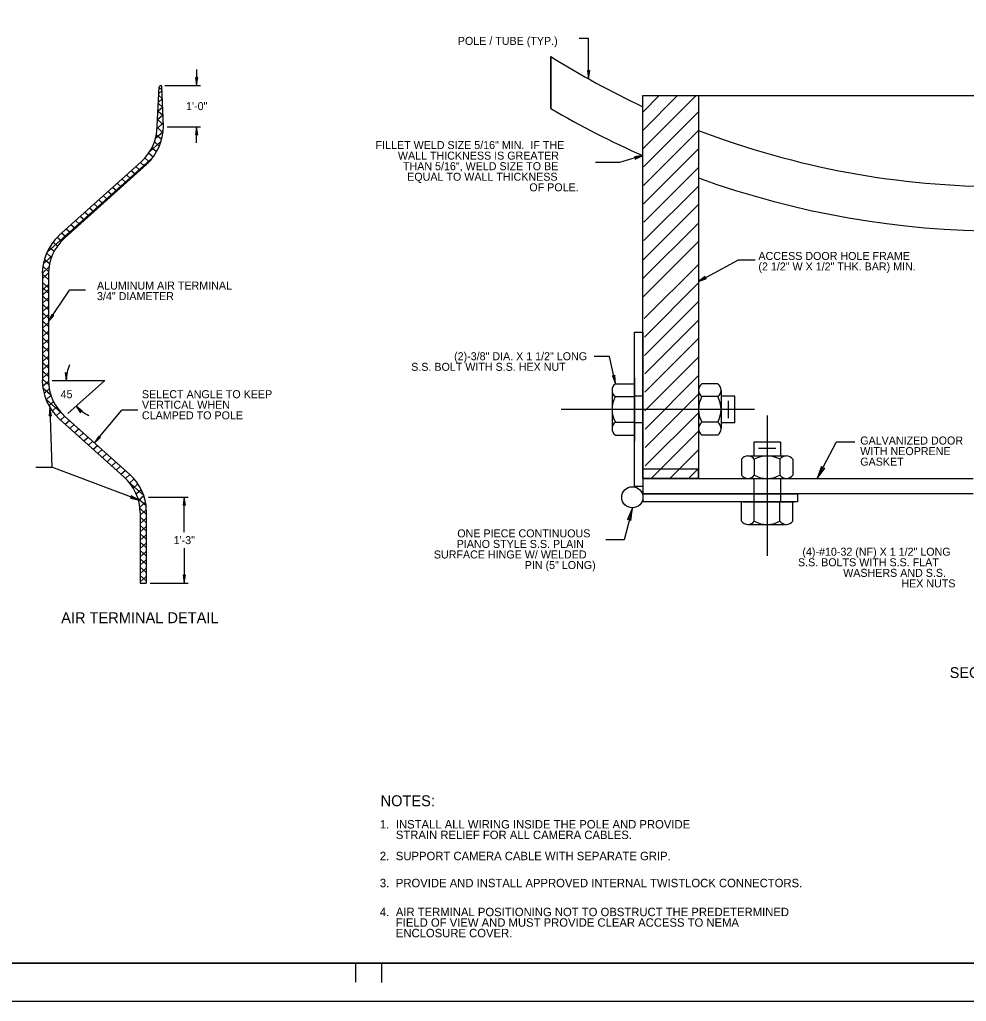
# Model space of a CAD drawing. Extents: x 507340 to 508388, y 495496 to 496156.
# Drawn here: x 507718 to 508088.8, y 495496.1 to 495880.7 of the extents above; entities that cross this region are included whole.
import ezdxf

# ---------------------------------------------------------------- set-up
doc = ezdxf.new("R2010")
doc.units = 0
doc.layers.add('1', color=7, linetype='Continuous')
doc.layers.add('41', color=7, linetype='Continuous')

msp = doc.modelspace()

# ---------------------------------------------------------------- linework, layer by layer
at = {"layer": '1'}
for p, q in [((507940.84, 495873.28), (507937.21, 495873.28)), ((507940.84, 495857.51), (507940.84, 495873.28)), ((507926.12, 495845.83), (507926.12, 495866.25)), ((507787.35, 495861.16), (507787.35, 495854.89)), ((507771.93, 495838.93), (507772.72, 495854.43)), ((507773.83, 495853.07), (507772.7, 495854.06)), ((507774.32, 495838.97), (507773.78, 495854.43)), ((507774.89, 495854.89), (507788.92, 495854.89)), ((507773.93, 495849.7), (507772.54, 495850.95)), ((507772.6, 495851.8), (507773.83, 495852.91)), ((507962.12, 495850.93), (507983.88, 495850.93)), ((507962.12, 495790.47), (507962.12, 495850.93)), ((507962.16, 495844.65), (507968.44, 495850.93)), ((507962.2, 495837.43), (507975.7, 495850.93)), ((507962.25, 495830.21), (507982.96, 495850.93)), ((507983.88, 495850.93), (507983.88, 495790.47)), ((507983.88, 495850.93), (508221.49, 495850.93)), ((507772.24, 495844.95), (507774.06, 495846.59)), ((507774.06, 495846.33), (507772.39, 495847.83)), ((507772.42, 495848.36), (507773.93, 495849.75)), ((507772.06, 495841.53), (507774.16, 495843.43)), ((507774.19, 495842.96), (507772.24, 495844.72)), ((507962.3, 495823), (507983.88, 495844.58)), ((507771.88, 495838.1), (507774.26, 495840.24)), ((507774.29, 495839.6), (507772.06, 495841.58)), ((507775.76, 495838.77), (507788.92, 495838.77)), ((507787.35, 495832.5), (507787.35, 495838.77)), ((507771.29, 495834.31), (507774.19, 495836.92)), ((507773.6, 495833.69), (507771.57, 495835.51)), ((507774.16, 495836.46), (507771.9, 495838.47)), ((507962.34, 495815.78), (507983.88, 495837.32)), ((507768.8, 495828.82), (507773.37, 495832.91)), ((507772.72, 495831.2), (507770.85, 495832.88)), ((507770.29, 495826.89), (507768.56, 495828.43)), ((507771.62, 495828.94), (507769.82, 495830.55)), ((507962.12, 495827.43), (507953, 495824.8)), ((507962.39, 495808.56), (507983.88, 495830.06)), ((507728.77, 495789.58), (507770.29, 495826.89)), ((507765.59, 495825.02), (507733.42, 495796.13)), ((507767.77, 495823.98), (507735.65, 495795.14)), ((507767, 495823.29), (507765.33, 495824.79)), ((507768.74, 495824.99), (507767.05, 495826.52)), ((507953, 495824.8), (507943.52, 495824.8)), ((507761.56, 495818.4), (507759.89, 495819.89)), ((507763.38, 495820.03), (507761.71, 495821.53)), ((507765.2, 495821.67), (507763.53, 495823.17)), ((507962.44, 495801.35), (507983.88, 495822.8)), ((507757.94, 495815.14), (507756.27, 495816.64)), ((507759.73, 495816.78), (507758.07, 495818.28)), ((507752.47, 495810.25), (507750.8, 495811.75)), ((507754.29, 495811.89), (507752.62, 495813.39)), ((507756.11, 495813.5), (507754.45, 495815)), ((507962.48, 495794.13), (507983.88, 495815.53)), ((507748.85, 495807), (507747.18, 495808.5)), ((507750.67, 495808.61), (507749, 495810.11)), ((507962.12, 495786.5), (507983.88, 495808.27)), ((507745.23, 495803.72), (507743.56, 495805.22)), ((507747.03, 495805.36), (507745.36, 495806.86)), ((507739.76, 495798.83), (507738.09, 495800.33)), ((507741.58, 495800.47), (507739.92, 495801.97)), ((507743.41, 495802.11), (507741.74, 495803.61)), ((507962.12, 495779.24), (507983.88, 495801.01)), ((507736.14, 495795.58), (507734.47, 495797.08)), ((507737.96, 495797.19), (507736.3, 495798.69)), ((507732.86, 495792), (507731.16, 495793.53)), ((507734.4, 495793.87), (507732.73, 495795.39)), ((507962.12, 495771.98), (507983.88, 495793.75)), ((507730.49, 495787.57), (507728.65, 495789.26)), ((507731.57, 495789.9), (507729.78, 495791.5)), ((507962.12, 495700.96), (507962.12, 495790.47)), ((507983.88, 495790.46), (507983.88, 495700.96)), ((507727.31, 495785.01), (507730.67, 495788.03)), ((507729.72, 495785.04), (507727.75, 495786.79)), ((507962.82, 495786.03), (507962.82, 495786.03)), ((507983.88, 495778.1), (507999.52, 495786.67)), ((507999.52, 495786.67), (508006.1, 495786.67)), ((507726.93, 495781.39), (507729.52, 495783.72)), ((507726.93, 495779.36), (507729.31, 495781.51)), ((507726.93, 495781.21), (507726.93, 495739.33)), ((507729.31, 495778.88), (507726.93, 495781.02)), ((507729.36, 495782.08), (507727.16, 495784.07)), ((507729.31, 495781.21), (507729.31, 495739.33)), ((507962.67, 495763.6), (507983.88, 495784.81)), ((507729.31, 495775.6), (507726.93, 495777.75)), ((507962.71, 495756.38), (507983.88, 495777.55)), ((507726.93, 495774.86), (507729.31, 495777.01)), ((507729.31, 495773.59), (507726.93, 495775.74)), ((507726.93, 495772.83), (507729.31, 495774.98)), ((507729.31, 495762.4), (507737.54, 495774.73)), ((507743.81, 495774.73), (507737.54, 495774.73)), ((507729.31, 495770.32), (507726.93, 495772.46)), ((507726.93, 495769.58), (507729.31, 495771.72)), ((507962.76, 495749.17), (507983.88, 495770.29)), ((507729.31, 495767.06), (507726.93, 495769.21)), ((507726.93, 495766.33), (507729.31, 495768.47)), ((507729.31, 495763.79), (507726.93, 495765.93)), ((507726.93, 495763.05), (507729.31, 495765.2)), ((507729.31, 495760.54), (507726.93, 495762.68)), ((507726.93, 495759.8), (507729.31, 495761.94)), ((507962.81, 495741.95), (507983.88, 495763.03)), ((507729.31, 495757.26), (507726.93, 495759.4)), ((507726.93, 495756.52), (507729.31, 495758.67)), ((507729.31, 495754.01), (507726.93, 495756.15)), ((507726.93, 495753.27), (507729.31, 495755.41)), ((507962.85, 495734.73), (507983.88, 495755.76)), ((507729.31, 495750.75), (507726.93, 495752.9)), ((507726.93, 495750.02), (507729.31, 495752.16)), ((507729.31, 495747.48), (507726.93, 495749.62)), ((507726.93, 495746.74), (507729.31, 495748.88)), ((507729.31, 495744.22), (507726.93, 495746.37)), ((507949, 495748.72), (507943.06, 495748.72)), ((507951.33, 495738.04), (507949, 495748.72)), ((507962.9, 495727.52), (507983.88, 495748.5)), ((507726.93, 495743.49), (507729.31, 495745.63)), ((507729.31, 495740.95), (507726.93, 495743.09)), ((507726.93, 495740.21), (507729.31, 495742.36)), ((507729.42, 495737.6), (507726.93, 495739.84)), ((507727.05, 495737.07), (507729.31, 495739.1)), ((507730.75, 495739.33), (507751.34, 495739.33)), ((507736.96, 495726.44), (507751.34, 495739.33)), ((507958.87, 495740.45), (507958.87, 495715.59)), ((507962.95, 495720.3), (507983.88, 495741.24)), ((507730.26, 495733.57), (507727.18, 495736.36)), ((507727.59, 495734.3), (507729.62, 495736.13)), ((507950.05, 495735.53), (507950.05, 495720.5)), ((507951.33, 495738.04), (507958.86, 495738.04)), ((507991.43, 495738.03), (507985.16, 495738.03)), ((507992.71, 495735.52), (507992.71, 495720.49)), ((507735.37, 495725.72), (507728.34, 495732.04)), ((507728.44, 495731.79), (507730.31, 495733.47)), ((507729.52, 495729.51), (507731.32, 495731.12)), ((507951.33, 495733.03), (507958.86, 495733.03)), ((507962.12, 495733.26), (507958.87, 495733.26)), ((507962.99, 495713.08), (507983.88, 495733.98)), ((507991.43, 495733.02), (507985.16, 495733.02)), ((507998.12, 495733.26), (507992.71, 495733.26)), ((507995.61, 495724.59), (507995.61, 495731.41)), ((507998.12, 495722.75), (507998.12, 495733.26)), ((507729.92, 495728.6), (507730.64, 495705.35)), ((507730.85, 495727.43), (507732.6, 495729)), ((507747.4, 495714.89), (507758.09, 495727.77)), ((507764.36, 495727.77), (507758.09, 495727.77)), ((508005.84, 495728), (507930.14, 495728)), ((507732.39, 495725.54), (507734.06, 495727.06)), ((507733.47, 495724.38), (507758.81, 495701.64)), ((507734.09, 495723.83), (507735.76, 495725.33)), ((507735.65, 495725.42), (507761.15, 495702.56)), ((507735.91, 495722.19), (507737.58, 495723.69)), ((507963.04, 495705.87), (507983.88, 495726.71)), ((508010.76, 495725.67), (508010.76, 495670.7)), ((507737.73, 495720.55), (507739.4, 495722.05)), ((507739.56, 495718.94), (507741.22, 495720.44)), ((507951.33, 495723), (507958.86, 495723)), ((507962.12, 495722.75), (507958.87, 495722.75)), ((507965.39, 495700.96), (507983.88, 495719.45)), ((507991.43, 495722.99), (507985.16, 495722.99)), ((507998.12, 495722.75), (507992.71, 495722.75)), ((507741.35, 495717.3), (507743.02, 495718.8)), ((507743.18, 495715.66), (507744.84, 495717.16)), ((507951.33, 495717.99), (507958.86, 495717.99)), ((507991.43, 495717.98), (507985.16, 495717.98)), ((507745, 495714.05), (507746.67, 495715.55)), ((507746.82, 495712.41), (507748.49, 495713.91)), ((507748.62, 495710.77), (507750.31, 495712.3)), ((507972.65, 495700.96), (507983.88, 495712.19)), ((508016.01, 495715.2), (508005.5, 495715.2)), ((508005.5, 495715.2), (508005.5, 495709.78)), ((508014.17, 495712.68), (508007.35, 495712.68)), ((508016.01, 495715.2), (508016.01, 495709.78)), ((508030.41, 495700.96), (508037.89, 495715.33)), ((508037.89, 495715.33), (508045.05, 495715.33)), ((507750.44, 495709.16), (507752.11, 495710.66)), ((507752.26, 495707.52), (507753.93, 495709.02)), ((508000.73, 495708.5), (508000.73, 495702.24)), ((508003.24, 495709.78), (508018.27, 495709.78)), ((508005.74, 495708.5), (508005.74, 495702.24)), ((508015.77, 495708.5), (508015.77, 495702.24)), ((508020.78, 495708.5), (508020.78, 495702.24)), ((507724.37, 495705.35), (507730.64, 495705.35)), ((507764.55, 495692.61), (507730.64, 495705.35)), ((507754.09, 495705.88), (507755.75, 495707.4)), ((507755.88, 495704.27), (507757.58, 495705.77)), ((507757.71, 495702.63), (507759.4, 495704.13)), ((507979.92, 495700.96), (507983.88, 495704.92)), ((507759.48, 495700.97), (507761.2, 495702.49)), ((507761.12, 495699.17), (507762.89, 495700.76)), ((507983.88, 495700.96), (507962.12, 495700.96)), ((507962.17, 495695), (507962.17, 495700.96)), ((507962.17, 495700.96), (508091.4, 495700.96)), ((508005.5, 495700.96), (508005.5, 495691.75)), ((508016.01, 495700.96), (508016.01, 495691.75)), ((507766.64, 495694.35), (507760.58, 495699.79)), ((507762.53, 495697.16), (507764.38, 495698.85)), ((507763.69, 495694.95), (507765.64, 495696.7)), ((507767.54, 495690.29), (507764.38, 495693.15)), ((507764.56, 495692.48), (507766.64, 495694.35)), ((507768.46, 495693.62), (507784.07, 495693.62)), ((507782.5, 495679.94), (507782.5, 495693.62)), ((508091.4, 495695), (507962.17, 495695)), ((507765.12, 495689.71), (507767.33, 495691.69)), ((507767.64, 495686.94), (507765.18, 495689.16)), ((507765.25, 495686.57), (507767.64, 495688.69)), ((507957.98, 495689.47), (507954.8, 495676.94)), ((508000.73, 495684.22), (508000.73, 495691.75)), ((508001.41, 495691.75), (508021.3, 495691.75)), ((508005.74, 495684.22), (508005.74, 495691.75)), ((508015.77, 495684.22), (508015.77, 495691.75)), ((508020.78, 495684.22), (508020.78, 495691.75)), ((507765.25, 495687.66), (507765.25, 495660)), ((507767.64, 495683.67), (507765.25, 495685.81)), ((507765.25, 495683.3), (507767.64, 495685.44)), ((507767.64, 495688.51), (507767.64, 495660)), ((507767.64, 495680.41), (507765.25, 495682.56)), ((507765.25, 495680.04), (507767.64, 495682.19)), ((508003.23, 495682.94), (508018.27, 495682.94)), ((507767.64, 495677.16), (507765.25, 495679.31)), ((507765.25, 495676.79), (507767.64, 495678.94)), ((507767.64, 495673.88), (507765.25, 495676.03)), ((507765.25, 495673.51), (507767.64, 495675.66)), ((507782.5, 495673.67), (507782.5, 495660)), ((507954.8, 495676.94), (507947.57, 495676.94)), ((507767.64, 495670.63), (507765.25, 495672.78)), ((507765.25, 495670.26), (507767.64, 495672.41)), ((507767.64, 495667.35), (507765.25, 495669.5)), ((507765.25, 495666.99), (507767.64, 495669.13)), ((507767.64, 495664.1), (507765.25, 495666.25)), ((507765.25, 495663.73), (507767.64, 495665.88)), ((507767.64, 495660.83), (507765.25, 495662.97)), ((507765.25, 495660.48), (507767.64, 495662.63)), ((507765.25, 495660), (507767.64, 495660)), ((507769.21, 495660), (507784.07, 495660)), ((507394.7, 495511.13), (508384.7, 495511.13)), ((507849.7, 495503.63), (507849.7, 495511.13)), ((507859.83, 495503.57), (507859.83, 495511.13)), ((508387.7, 495496.13), (507339.52, 495496.13))]:
    msp.add_line(p, q, dxfattribs=at)
for points in [[(507926.12, 495866.25), (507926.12, 495845.83)], [(507962.12, 495827.43), (507962.12, 495846.59)]]:
    msp.add_lwpolyline(points, dxfattribs=at)
for points in [[(507787.35, 495854.89), (507787.8, 495858.03), (507787.35, 495857.69), (507786.9, 495858.03)], [(507787.35, 495854.89), (507787.8, 495858.03), (507787.35, 495857.69), (507786.9, 495858.03)], [(507940.84, 495857.51), (507941.31, 495860.81), (507940.84, 495860.46), (507940.36, 495860.81)], [(507940.84, 495857.51), (507941.31, 495860.81), (507940.84, 495860.46), (507940.36, 495860.81)], [(507787.35, 495838.77), (507786.9, 495835.63), (507787.35, 495835.97), (507787.8, 495835.63)], [(507962.12, 495827.43), (507958.81, 495826.97), (507959.28, 495826.61), (507959.07, 495826.06)], [(507962.12, 495827.43), (507958.81, 495826.97), (507959.28, 495826.61), (507959.07, 495826.06)], [(507983.88, 495778.1), (507987.01, 495779.27), (507986.47, 495779.52), (507986.56, 495780.1)], [(507983.88, 495778.1), (507987.01, 495779.27), (507986.47, 495779.52), (507986.56, 495780.1)], [(507729.31, 495762.4), (507731.43, 495764.76), (507730.87, 495764.73), (507730.68, 495765.26)], [(507962.12, 495758.28), (507962.12, 495697.76), (507958.87, 495697.76), (507958.87, 495758.28)], [(507736.32, 495739.33), (507736.77, 495742.48), (507736.32, 495742.14), (507735.87, 495742.48)], [(507951.33, 495738.04), (507951.08, 495741.37), (507950.7, 495740.93), (507950.16, 495741.17)], [(507729.92, 495728.6), (507729.57, 495725.45), (507730.01, 495725.8), (507730.47, 495725.48)], [(507740.16, 495729.31), (507741.92, 495726.67), (507742.03, 495727.22), (507742.59, 495727.27)], [(507747.4, 495714.89), (507749.75, 495717.02), (507749.19, 495717.05), (507749.06, 495717.59)], [(507962.12, 495700.96), (507983.88, 495700.96), (507983.88, 495704.66), (507962.12, 495704.66)], [(508030.41, 495700.96), (508033.33, 495705.03), (508032.45, 495704.89), (508032.07, 495705.68)], [(508030.41, 495700.96), (508033.33, 495705.03), (508032.45, 495704.89), (508032.07, 495705.68)], [(507764.55, 495692.61), (507761.77, 495694.14), (507761.92, 495693.6), (507761.45, 495693.3)], [(507782.5, 495693.62), (507782.05, 495690.48), (507782.5, 495690.81), (507782.95, 495690.48)], [(508022.7, 495691.75), (507962.17, 495691.75), (507962.17, 495695), (508022.7, 495695)], [(507957.98, 495689.47), (507956.07, 495684.83), (507956.89, 495685.18), (507957.44, 495684.49)], [(507957.98, 495689.47), (507956.07, 495684.83), (507956.89, 495685.18), (507957.44, 495684.49)], [(507782.5, 495660), (507782.95, 495663.14), (507782.5, 495662.8), (507782.05, 495663.14)]]:
    msp.add_lwpolyline(points, close=True, dxfattribs=at)
msp.add_circle((507957.98, 495693.61), 4.14, dxfattribs=at)
for centre, radius, start, end in [((508102.69, 496146.79), 331.48, 237.8145, 244.9087), ((508102.69, 496146.79), 331.48, 237.8145, 244.9087), ((508102.69, 496146.79), 348.93, 239.6003, 246.2429), ((508102.69, 496146.79), 348.93, 239.6003, 246.2429), ((508102.69, 496146.79), 331.48, 248.9983, 270.1124), ((508102.69, 496146.79), 348.93, 250.0942, 289.9058), ((507751.34, 495739.33), 15.02, 156.08, 180), ((507953.14, 495735.53), 3.1, 125.929, 234.071), ((507986.98, 495735.52), 3.1, 125.929, 234.071), ((507989.61, 495735.52), 3.1, 305.929, 54.071), ((507960.51, 495728.02), 10.46, 151.3658, 208.6311), ((507994.35, 495728.01), 10.46, 151.3658, 208.6311), ((507982.25, 495728.01), 10.46, 331.3689, 28.6342), ((507751.34, 495739.33), 15.02, 221.8935, 245.8135), ((507953.14, 495720.5), 3.1, 125.929, 234.071), ((507986.98, 495720.49), 3.1, 125.929, 234.071), ((507989.61, 495720.49), 3.1, 305.929, 54.071), ((508003.23, 495706.69), 3.1, 35.929, 144.071), ((508010.75, 495699.32), 10.46, 61.3689, 118.6342), ((508018.27, 495706.69), 3.1, 35.929, 144.071), ((508003.23, 495704.05), 3.1, 215.929, 324.071), ((508010.75, 495711.42), 10.46, 241.3658, 298.6311), ((508018.27, 495704.05), 3.1, 215.929, 324.071), ((508003.23, 495686.03), 3.1, 215.929, 324.071), ((508010.75, 495693.4), 10.46, 241.3658, 298.6311), ((508018.27, 495686.03), 3.1, 215.929, 324.071)]:
    msp.add_arc(centre, radius, start, end, dxfattribs=at)
for centre, major_axis, start_param, end_param in [((507773.26, 495854.43), (0.513, 0), 0.003386, 3.141593), ((507749.9, 495838.93), (22.03, 0), 5.50441, 6.283185), ((507749.9, 495838.93), (24.42, 0), 5.533301, 6.283185), ((507751.34, 495781.23), (-24.42, 0), 5.533301, 6.283185), ((507751.34, 495781.23), (-22.03, 0), 5.50441, 6.283185), ((507751.34, 495739.34), (-24.42, 0), 0, 0.749884), ((507751.34, 495739.34), (-22.03, 0), 0, 0.778776), ((507743.22, 495687.65), (22.03, 0), 0, 0.785398), ((507745.61, 495688.5), (22.03, 0), 0, 0.788932)]:
    msp.add_ellipse(centre, major_axis=major_axis, ratio=0.898663, start_param=start_param, end_param=end_param, dxfattribs=at)
at = {"layer": '41'}
for points in [[(507339.52, 496156.13), (508387.7, 496156.13), (508387.7, 495496.13), (507339.52, 495496.13)], [(507394.7, 496141.13), (508384.7, 496141.13), (508384.7, 495511.13), (507394.7, 495511.13)]]:
    msp.add_lwpolyline(points, close=True, dxfattribs=at)

# ---------------------------------------------------------------- texts
at = {"layer": '1'}
for s, height, p in [('POLE / TUBE (TYP.)', 3.1319, (507889.64, 495870.81)), ('FILLET WELD SIZE 5/16" MIN.  IF THE', 3.1319, (507857.43, 495830.01)), (' WALL THICKNESS IS GREATER', 3.1319, (507865.01, 495825.87)), (' THAN 5/16", WELD SIZE TO BE', 3.1319, (507866.99, 495821.73)), (' EQUAL TO WALL THICKNESS', 3.1319, (507868.65, 495817.6)), (' OF POLE.', 3.132, (507916.49, 495813.46)), ('ACCESS DOOR HOLE FRAME', 3.1319, (508007.35, 495786.57)), ('(2 1/2" W X 1/2" THK. BAR) MIN.', 3.1319, (508007.35, 495782.44)), ('(2)-3/8" DIA. X 1 1/2" LONG', 3.1319, (507888.18, 495747.28)), ('S.S. BOLT WITH S.S. HEX NUT', 3.1319, (507871.38, 495743.14)), ('GALVANIZED DOOR ', 3.1319, (508047.23, 495714.26)), ('WITH NEOPRENE ', 3.1319, (508047.23, 495710.12)), ('GASKET', 3.132, (508047.23, 495705.99)), ('ONE PIECE CONTINUOUS', 3.1319, (507889.43, 495677.9)), ('PIANO STYLE S.S. PLAIN', 3.1319, (507889.2, 495673.76)), ('(4)-#10-32 (NF) X 1 1/2" LONG', 3.1319, (508024.58, 495670.71)), ('SURFACE HINGE W/ WELDED', 3.1319, (507880.25, 495669.63)), ('S.S. BOLTS WITH S.S. FLAT', 3.1319, (508022.85, 495666.57)), ('PIN (5" LONG)', 3.1319, (507915.84, 495665.49)), ('WASHERS AND S.S.', 3.1319, (508040.55, 495662.43)), ('HEX NUTS', 3.132, (508063.33, 495658.3)), ('SECTION Y-Y', 4.2398, (508082.26, 495622.8))]:
    msp.add_text(s, height=height, rotation=360, dxfattribs=at).set_placement(p)
for s, height, p in [('1\'-0"', 3.135, (507783.21, 495845.26)), ('ALUMINUM AIR TERMINAL', 3.1349, (507748.33, 495774.97)), ('3/4" DIAMETER', 3.1349, (507748.33, 495770.83)), ('45', 3.135, (507734.06, 495732.4)), ('SELECT ANGLE TO KEEP', 3.1349, (507765.93, 495732.41)), ('VERTICAL WHEN', 3.1349, (507765.93, 495728.27)), ('CLAMPED TO POLE', 3.1349, (507765.93, 495724.13)), ('1\'-3"', 3.135, (507778.35, 495675.24)), ('AIR TERMINAL DETAIL ', 4.2748, (507734.31, 495644.28)), ('NOTES: ', 4.275, (507859.38, 495572.58)), ('1.', 3.3, (507859.1, 495563.85)), ('INSTALL ALL WIRING INSIDE THE POLE AND PROVIDE ', 3.3, (507865.37, 495563.85)), ('STRAIN RELIEF FOR ALL CAMERA CABLES. ', 3.3, (507865.37, 495559.71)), ('2.', 3.3, (507859.1, 495551.43)), ('SUPPORT CAMERA CABLE WITH SEPARATE GRIP.', 3.3, (507865.37, 495551.43)), ('3. ', 3.3, (507859.1, 495540.83)), ('PROVIDE AND INSTALL APPROVED INTERNAL TWISTLOCK CONNECTORS.', 3.3, (507865.37, 495540.83)), ('4. ', 3.3, (507859.1, 495529.51)), ('AIR TERMINAL POSITIONING NOT TO OBSTRUCT THE PREDETERMINED ', 3.3, (507865.37, 495529.51)), ('FIELD OF VIEW AND MUST PROVIDE CLEAR ACCESS TO NEMA ', 3.3, (507865.37, 495525.37)), ('ENCLOSURE COVER.', 3.3, (507865.37, 495521.23))]:
    msp.add_text(s, height=height, dxfattribs=at).set_placement(p)

doc.saveas('drawing.dxf')
